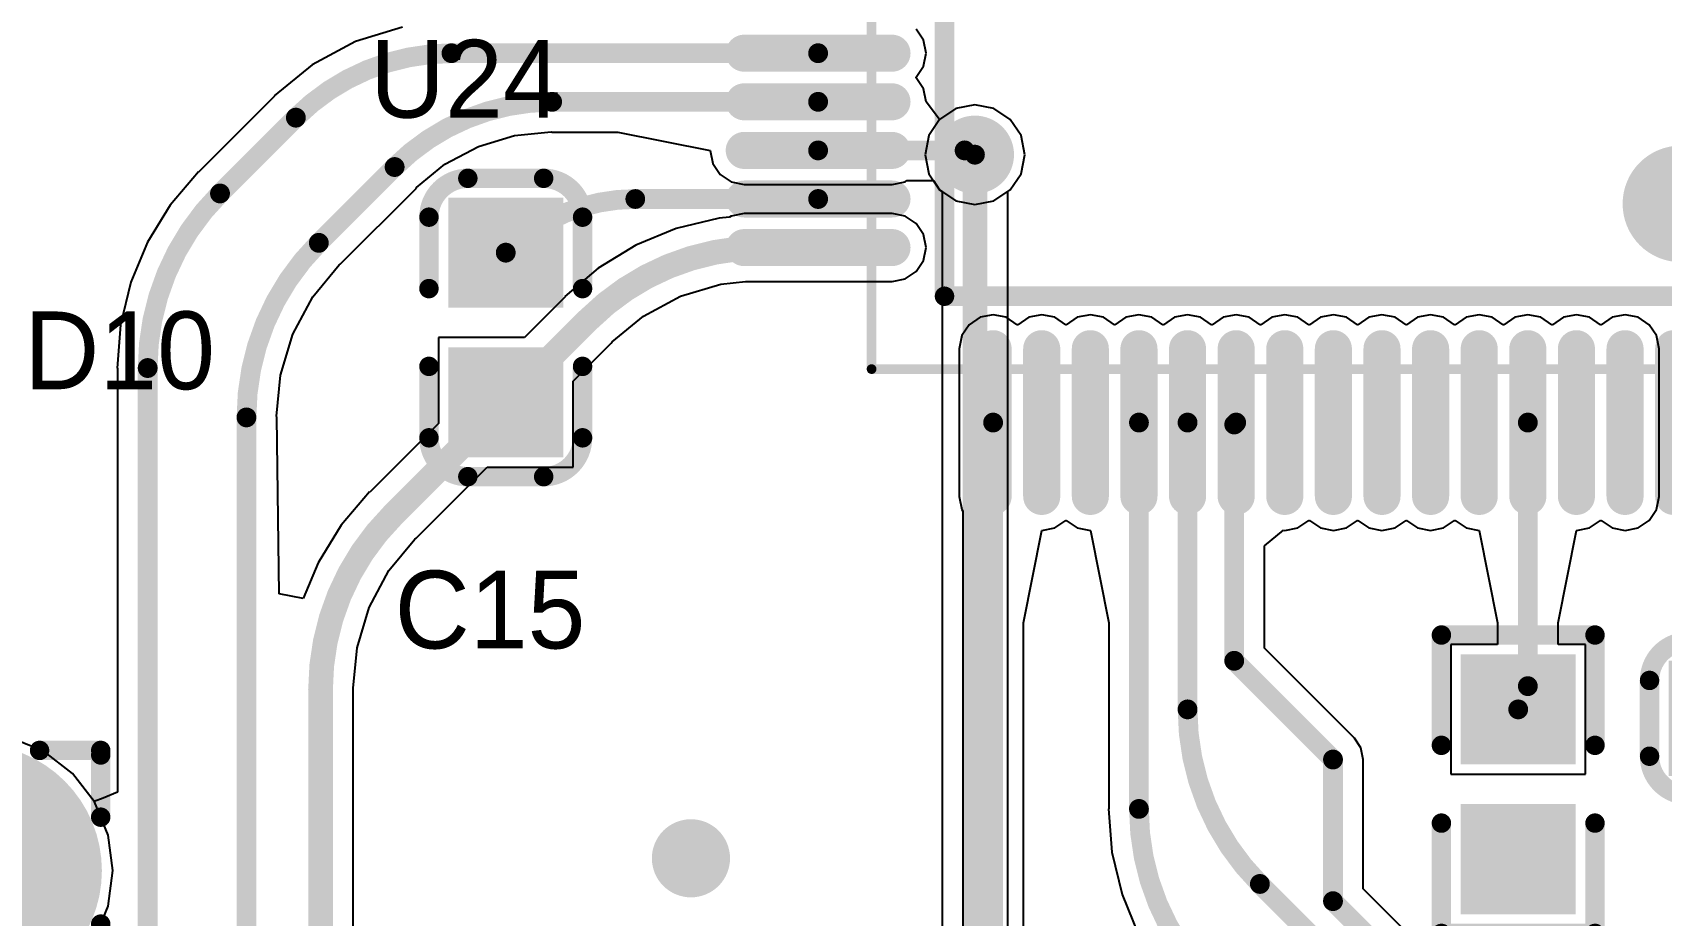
# Model space of a CAD drawing. Extents: x 32 to 132, y 19 to 123.
# Drawn here: x 72.22 to 88.98, y 77.14 to 86.22 of the extents above; entities that cross this region are included whole.
import ezdxf

# ---------------------------------------------------------------- set-up
doc = ezdxf.new("R2010")
doc.units = 0
doc.layers.get('0').update_dxf_attribs({"linetype": 'CONTINUOUS'})
for name, color, linetype in [('BOTTOMLAYER', 5, 'CONTINUOUS'), ('BOTTOMSOLDER', 6, 'CONTINUOUS'), ('MECHANICAL13', 56, 'CONTINUOUS'), ('MULTILAYER', 9, 'CONTINUOUS'), ('PADHOLELAYER', 156, 'CONTINUOUS'), ('TOPLAYER', 1, 'CONTINUOUS'), ('TOPOVERLAY', 2, 'CONTINUOUS'), ('TOPPASTE', 8, 'CONTINUOUS'), ('TOPSOLDER', 216, 'CONTINUOUS'), ('VIAHOLELAYER', 16, 'CONTINUOUS')]:
    doc.layers.add(name, color=color, linetype=linetype)

# ---------------------------------------------------------------- blocks, each defined once
blk = doc.blocks.new('0603_C_46')
at = {"layer": 'TOPLAYER'}
for points in [[(-1.235, -0.49), (-0.305, -0.49), (-1.235, 0.49), (-0.305, 0.49)], [(0.305, -0.49), (1.235, -0.49), (0.305, 0.49), (1.235, 0.49)]]:
    blk.add_solid(points, dxfattribs=at)
at = {"layer": 'TOPOVERLAY', "const_width": 0.2}
for points in [[(-1.535, 0.39, -0.414213), (-1.135, 0.79)], [(1.135, 0.79, -0.414213), (1.535, 0.39)], [(-1.135, -0.79, -0.414213), (-1.535, -0.39)], [(1.535, -0.39, -0.414213), (1.135, -0.79)]]:
    blk.add_lwpolyline(points, format="xyb", dxfattribs=at)
for points in [[(-0.4, 0.79), (-1.135, 0.79)], [(1.135, 0.79), (0.4, 0.79)], [(-1.535, -0.39), (-1.535, 0.39)], [(1.535, -0.39), (1.535, 0.39)], [(-0.4, -0.79), (-1.135, -0.79)], [(1.135, -0.79), (0.4, -0.79)]]:
    blk.add_lwpolyline(points, dxfattribs=at)
at = {"layer": 'TOPOVERLAY', "const_width": 0.1}
for points in [[(-1.185, 0.79, 1), (-1.085, 0.79, 1)], [(-1.185, 0.79, 1), (-1.085, 0.79, 1)], [(-0.45, 0.79, 1), (-0.35, 0.79, 1)], [(0.35, 0.79, 1), (0.45, 0.79, 1)], [(1.085, 0.79, 1), (1.185, 0.79, 1)], [(1.085, 0.79, 1), (1.185, 0.79, 1)], [(-1.585, 0.39, 1), (-1.485, 0.39, 1)], [(-1.585, 0.39, 1), (-1.485, 0.39, 1)], [(1.485, 0.39, 1), (1.585, 0.39, 1)], [(1.485, 0.39, 1), (1.585, 0.39, 1)], [(-1.585, -0.39, 1), (-1.485, -0.39, 1)], [(-1.585, -0.39, 1), (-1.485, -0.39, 1)], [(1.485, -0.39, 1), (1.585, -0.39, 1)], [(1.485, -0.39, 1), (1.585, -0.39, 1)], [(-1.185, -0.79, 1), (-1.085, -0.79, 1)], [(-1.185, -0.79, 1), (-1.085, -0.79, 1)], [(-0.45, -0.79, 1), (-0.35, -0.79, 1)], [(0.35, -0.79, 1), (0.45, -0.79, 1)], [(1.085, -0.79, 1), (1.185, -0.79, 1)], [(1.085, -0.79, 1), (1.185, -0.79, 1)]]:
    blk.add_lwpolyline(points, format="xyb", close=True, dxfattribs=at)
at = {"layer": 'TOPPASTE'}
for points in [[(-1.235, -0.49), (-0.305, -0.49), (-1.235, 0.49), (-0.305, 0.49)], [(0.305, -0.49), (1.235, -0.49), (0.305, 0.49), (1.235, 0.49)]]:
    blk.add_solid(points, dxfattribs=at)
at = {"layer": 'TOPSOLDER'}
for points in [[(-1.337, -0.592), (-0.203, -0.592), (-1.337, 0.592), (-0.203, 0.592)], [(0.203, -0.592), (1.337, -0.592), (0.203, 0.592), (1.337, 0.592)]]:
    blk.add_solid(points, dxfattribs=at)
blk = doc.blocks.new('0603_C_47')
at = {"layer": 'TOPLAYER'}
for points in [[(-1.235, -0.49), (-0.305, -0.49), (-1.235, 0.49), (-0.305, 0.49)], [(0.305, -0.49), (1.235, -0.49), (0.305, 0.49), (1.235, 0.49)]]:
    blk.add_solid(points, dxfattribs=at)
at = {"layer": 'TOPOVERLAY', "const_width": 0.2}
for points in [[(-1.535, 0.39, -0.414214), (-1.135, 0.79)], [(1.135, 0.79, -0.414213), (1.535, 0.39)], [(-1.135, -0.79, -0.414214), (-1.535, -0.39)], [(1.535, -0.39, -0.414213), (1.135, -0.79)]]:
    blk.add_lwpolyline(points, format="xyb", dxfattribs=at)
for points in [[(-1.135, 0.79), (-0.4, 0.79)], [(0.4, 0.79), (1.135, 0.79)], [(-1.535, -0.39), (-1.535, 0.39)], [(1.535, -0.39), (1.535, 0.39)], [(-1.135, -0.79), (-0.4, -0.79)], [(0.4, -0.79), (1.135, -0.79)]]:
    blk.add_lwpolyline(points, dxfattribs=at)
at = {"layer": 'TOPOVERLAY', "const_width": 0.1}
for points in [[(-1.185, 0.79, 1), (-1.085, 0.79, 1)], [(-1.185, 0.79, 1), (-1.085, 0.79, 1)], [(-0.45, 0.79, 1), (-0.35, 0.79, 1)], [(0.35, 0.79, 1), (0.45, 0.79, 1)], [(1.085, 0.79, 1), (1.185, 0.79, 1)], [(1.085, 0.79, 1), (1.185, 0.79, 1)], [(-1.585, 0.39, 1), (-1.485, 0.39, 1)], [(-1.585, 0.39, 1), (-1.485, 0.39, 1)], [(1.485, 0.39, 1), (1.585, 0.39, 1)], [(1.485, 0.39, 1), (1.585, 0.39, 1)], [(-1.585, -0.39, 1), (-1.485, -0.39, 1)], [(-1.585, -0.39, 1), (-1.485, -0.39, 1)], [(1.485, -0.39, 1), (1.585, -0.39, 1)], [(1.485, -0.39, 1), (1.585, -0.39, 1)], [(-1.185, -0.79, 1), (-1.085, -0.79, 1)], [(-1.185, -0.79, 1), (-1.085, -0.79, 1)], [(-0.45, -0.79, 1), (-0.35, -0.79, 1)], [(0.35, -0.79, 1), (0.45, -0.79, 1)], [(1.085, -0.79, 1), (1.185, -0.79, 1)], [(1.085, -0.79, 1), (1.185, -0.79, 1)]]:
    blk.add_lwpolyline(points, format="xyb", close=True, dxfattribs=at)
at = {"layer": 'TOPPASTE'}
for points in [[(-1.235, -0.49), (-0.305, -0.49), (-1.235, 0.49), (-0.305, 0.49)], [(0.305, -0.49), (1.235, -0.49), (0.305, 0.49), (1.235, 0.49)]]:
    blk.add_solid(points, dxfattribs=at)
at = {"layer": 'TOPSOLDER'}
for points in [[(-1.337, -0.592), (-0.203, -0.592), (-1.337, 0.592), (-0.203, 0.592)], [(0.203, -0.592), (1.337, -0.592), (0.203, 0.592), (1.337, 0.592)]]:
    blk.add_solid(points, dxfattribs=at)
blk = doc.blocks.new('0603_R_143')
at = {"layer": 'TOPLAYER'}
for points in [[(-1.235, -0.49), (-0.305, -0.49), (-1.235, 0.49), (-0.305, 0.49)], [(0.305, -0.49), (1.235, -0.49), (0.305, 0.49), (1.235, 0.49)]]:
    blk.add_solid(points, dxfattribs=at)
at = {"layer": 'TOPOVERLAY', "const_width": 0.2}
for points in [[(-1.535, -0.79), (-1.535, 0.79)], [(-0.4, 0.79), (-1.535, 0.79)], [(1.535, 0.79), (0.4, 0.79)], [(1.535, -0.79), (1.535, 0.79)], [(-0.4, -0.79), (-1.535, -0.79)], [(1.535, -0.79), (0.4, -0.79)]]:
    blk.add_lwpolyline(points, dxfattribs=at)
at = {"layer": 'TOPOVERLAY', "const_width": 0.1}
for points in [[(-1.585, 0.79, 1), (-1.485, 0.79, 1)], [(-1.585, 0.79, 1), (-1.485, 0.79, 1)], [(-0.45, 0.79, 1), (-0.35, 0.79, 1)], [(0.35, 0.79, 1), (0.45, 0.79, 1)], [(1.485, 0.79, 1), (1.585, 0.79, 1)], [(1.485, 0.79, 1), (1.585, 0.79, 1)], [(-1.585, -0.79, 1), (-1.485, -0.79, 1)], [(-1.585, -0.79, 1), (-1.485, -0.79, 1)], [(-0.45, -0.79, 1), (-0.35, -0.79, 1)], [(0.35, -0.79, 1), (0.45, -0.79, 1)], [(1.485, -0.79, 1), (1.585, -0.79, 1)], [(1.485, -0.79, 1), (1.585, -0.79, 1)]]:
    blk.add_lwpolyline(points, format="xyb", close=True, dxfattribs=at)
at = {"layer": 'TOPPASTE'}
for points in [[(-1.235, -0.49), (-0.305, -0.49), (-1.235, 0.49), (-0.305, 0.49)], [(0.305, -0.49), (1.235, -0.49), (0.305, 0.49), (1.235, 0.49)]]:
    blk.add_solid(points, dxfattribs=at)
at = {"layer": 'TOPSOLDER'}
for points in [[(-1.337, -0.592), (-0.203, -0.592), (-1.337, 0.592), (-0.203, 0.592)], [(0.203, -0.592), (1.337, -0.592), (0.203, 0.592), (1.337, 0.592)]]:
    blk.add_solid(points, dxfattribs=at)
blk = doc.blocks.new('HF32F_005_HS_152')
at = {"layer": 'BOTTOMLAYER', "const_width": 1.2}
blk.add_lwpolyline([(-0.6, 7.6, 1), (0.6, 7.6, 1)], format="xyb", close=True, dxfattribs=at)
at = {"layer": 'BOTTOMSOLDER', "const_width": 1.302}
blk.add_lwpolyline([(-0.651, 7.6, 1), (0.651, 7.6, 1)], format="xyb", close=True, dxfattribs=at)
at = {"layer": 'MULTILAYER', "const_width": 1.2}
blk.add_lwpolyline([(-0.6, 7.6, 1), (0.6, 7.6, 1)], format="xyb", close=True, dxfattribs=at)
at = {"layer": 'PADHOLELAYER', "const_width": 0.7}
blk.add_lwpolyline([(-0.35, 7.6, 1), (0.35, 7.6, 1)], format="xyb", close=True, dxfattribs=at)
at = {"layer": 'TOPLAYER', "const_width": 1.2}
blk.add_lwpolyline([(-0.6, 7.6, 1), (0.6, 7.6, 1)], format="xyb", close=True, dxfattribs=at)
at = {"layer": 'TOPOVERLAY', "const_width": 0.2}
for points in [[(-1.237, 8.261), (-1.237, 8.89)], [(-0.55, 8.89), (-1.19, 8.89)], [(14.644, 8.89), (0.55, 8.89)]]:
    blk.add_lwpolyline(points, dxfattribs=at)
at = {"layer": 'TOPOVERLAY', "const_width": 0.1}
for points in [[(-1.287, 8.89, 1), (-1.187, 8.89, 1)], [(-1.24, 8.89, 1), (-1.14, 8.89, 1)], [(-0.6, 8.89, 1), (-0.5, 8.89, 1)], [(0.5, 8.89, 1), (0.6, 8.89, 1)], [(-1.287, 8.261, 1), (-1.187, 8.261, 1)]]:
    blk.add_lwpolyline(points, format="xyb", close=True, dxfattribs=at)
at = {"layer": 'TOPSOLDER', "const_width": 1.302}
blk.add_lwpolyline([(-0.651, 7.6, 1), (0.651, 7.6, 1)], format="xyb", close=True, dxfattribs=at)
blk = doc.blocks.new('LQFP_64_10_10_05P_161')
at = {"layer": 'MECHANICAL13', "const_width": 0.1}
for points in [[(-5, 5), (5, 5)], [(-5, 5), (-5, -5)]]:
    blk.add_lwpolyline(points, dxfattribs=at)
at = {"layer": 'MECHANICAL13', "const_width": 0.05}
blk.add_lwpolyline([(-5.025, 5, 1), (-4.975, 5, 1)], format="xyb", close=True, dxfattribs=at)
blk.add_lwpolyline([(-5.025, 5, 1), (-4.975, 5, 1)], format="xyb", close=True, dxfattribs=at)
at = {"layer": 'TOPLAYER', "const_width": 0.28}
for points in [[(-3.75, 4.79), (-3.75, 6.31)], [(-3.25, 4.79), (-3.25, 6.31)], [(-2.75, 4.79), (-2.75, 6.31)], [(-2.25, 4.79), (-2.25, 6.31)], [(-1.75, 4.79), (-1.75, 6.31)], [(-6.31, 3.75), (-4.79, 3.75)], [(-6.31, 3.25), (-4.79, 3.25)], [(-6.31, 2.75), (-4.79, 2.75)], [(-6.31, 2.25), (-4.79, 2.25)], [(-6.31, 1.75), (-4.79, 1.75)], [(-6.31, 1.25), (-4.79, 1.25)], [(-6.31, 0.75), (-4.79, 0.75)], [(-6.31, 0.25), (-4.79, 0.25)], [(-6.31, -0.25), (-4.79, -0.25)], [(-6.31, -0.75), (-4.79, -0.75)], [(-6.31, -1.25), (-4.79, -1.25)], [(-6.31, -1.75), (-4.79, -1.75)], [(-6.31, -2.25), (-4.79, -2.25)], [(-6.31, -2.75), (-4.79, -2.75)], [(-6.31, -3.25), (-4.79, -3.25)]]:
    blk.add_lwpolyline(points, dxfattribs=at)
at = {"layer": 'TOPLAYER', "const_width": 0.14}
for points in [[(-3.82, 6.31, 1), (-3.68, 6.31, 1)], [(-3.32, 6.31, 1), (-3.18, 6.31, 1)], [(-2.82, 6.31, 1), (-2.68, 6.31, 1)], [(-2.32, 6.31, 1), (-2.18, 6.31, 1)], [(-1.82, 6.31, 1), (-1.68, 6.31, 1)], [(-3.82, 4.79, 1), (-3.68, 4.79, 1)], [(-3.32, 4.79, 1), (-3.18, 4.79, 1)], [(-2.82, 4.79, 1), (-2.68, 4.79, 1)], [(-2.32, 4.79, 1), (-2.18, 4.79, 1)], [(-1.82, 4.79, 1), (-1.68, 4.79, 1)], [(-6.38, 3.75, 1), (-6.24, 3.75, 1)], [(-4.86, 3.75, 1), (-4.72, 3.75, 1)], [(-6.38, 3.25, 1), (-6.24, 3.25, 1)], [(-4.86, 3.25, 1), (-4.72, 3.25, 1)], [(-6.38, 2.75, 1), (-6.24, 2.75, 1)], [(-4.86, 2.75, 1), (-4.72, 2.75, 1)], [(-6.38, 2.25, 1), (-6.24, 2.25, 1)], [(-4.86, 2.25, 1), (-4.72, 2.25, 1)], [(-6.38, 1.75, 1), (-6.24, 1.75, 1)], [(-4.86, 1.75, 1), (-4.72, 1.75, 1)], [(-6.38, 1.25, 1), (-6.24, 1.25, 1)], [(-4.86, 1.25, 1), (-4.72, 1.25, 1)], [(-6.38, 0.75, 1), (-6.24, 0.75, 1)], [(-4.86, 0.75, 1), (-4.72, 0.75, 1)], [(-6.38, 0.25, 1), (-6.24, 0.25, 1)], [(-4.86, 0.25, 1), (-4.72, 0.25, 1)], [(-6.38, -0.25, 1), (-6.24, -0.25, 1)], [(-4.86, -0.25, 1), (-4.72, -0.25, 1)], [(-6.38, -0.75, 1), (-6.24, -0.75, 1)], [(-4.86, -0.75, 1), (-4.72, -0.75, 1)], [(-6.38, -1.25, 1), (-6.24, -1.25, 1)], [(-4.86, -1.25, 1), (-4.72, -1.25, 1)], [(-6.38, -1.75, 1), (-6.24, -1.75, 1)], [(-4.86, -1.75, 1), (-4.72, -1.75, 1)], [(-6.38, -2.25, 1), (-6.24, -2.25, 1)], [(-4.86, -2.25, 1), (-4.72, -2.25, 1)], [(-6.38, -2.75, 1), (-6.24, -2.75, 1)], [(-4.86, -2.75, 1), (-4.72, -2.75, 1)], [(-6.38, -3.25, 1), (-6.24, -3.25, 1)], [(-4.86, -3.25, 1), (-4.72, -3.25, 1)]]:
    blk.add_lwpolyline(points, format="xyb", close=True, dxfattribs=at)
at = {"layer": 'TOPOVERLAY', "const_width": 0.2}
for points in [[(-4.25, 4.25), (4.25, 4.25)], [(-4.25, 4.25), (-4.25, -4.25)]]:
    blk.add_lwpolyline(points, dxfattribs=at)
at = {"layer": 'TOPOVERLAY'}
for points, const_width in [([(-4.3, 4.25, 1), (-4.2, 4.25, 1)], 0.1), ([(-4.3, 4.25, 1), (-4.2, 4.25, 1)], 0.1), ([(-3, -3.325, 1), (-3.6, -3.325, 1)], 0.6), ([(-3.75, -3.325, 1), (-3.45, -3.325, 1)], 0.3), ([(-3.15, -3.325, 1), (-2.85, -3.325, 1)], 0.3)]:
    blk.add_lwpolyline(points, format="xyb", close=True, dxfattribs=dict(at, const_width=const_width))
at = {"layer": 'TOPPASTE', "const_width": 0.28}
for points in [[(-3.75, 4.79), (-3.75, 6.31)], [(-3.25, 4.79), (-3.25, 6.31)], [(-2.75, 4.79), (-2.75, 6.31)], [(-2.25, 4.79), (-2.25, 6.31)], [(-1.75, 4.79), (-1.75, 6.31)], [(-6.31, 3.75), (-4.79, 3.75)], [(-6.31, 3.25), (-4.79, 3.25)], [(-6.31, 2.75), (-4.79, 2.75)], [(-6.31, 2.25), (-4.79, 2.25)], [(-6.31, 1.75), (-4.79, 1.75)], [(-6.31, 1.25), (-4.79, 1.25)], [(-6.31, 0.75), (-4.79, 0.75)], [(-6.31, 0.25), (-4.79, 0.25)], [(-6.31, -0.25), (-4.79, -0.25)], [(-6.31, -0.75), (-4.79, -0.75)], [(-6.31, -1.25), (-4.79, -1.25)], [(-6.31, -1.75), (-4.79, -1.75)], [(-6.31, -2.25), (-4.79, -2.25)], [(-6.31, -2.75), (-4.79, -2.75)], [(-6.31, -3.25), (-4.79, -3.25)]]:
    blk.add_lwpolyline(points, dxfattribs=at)
at = {"layer": 'TOPPASTE', "const_width": 0.14}
for points in [[(-3.82, 6.31, 1), (-3.68, 6.31, 1)], [(-3.32, 6.31, 1), (-3.18, 6.31, 1)], [(-2.82, 6.31, 1), (-2.68, 6.31, 1)], [(-2.32, 6.31, 1), (-2.18, 6.31, 1)], [(-1.82, 6.31, 1), (-1.68, 6.31, 1)], [(-3.82, 4.79, 1), (-3.68, 4.79, 1)], [(-3.32, 4.79, 1), (-3.18, 4.79, 1)], [(-2.82, 4.79, 1), (-2.68, 4.79, 1)], [(-2.32, 4.79, 1), (-2.18, 4.79, 1)], [(-1.82, 4.79, 1), (-1.68, 4.79, 1)], [(-6.38, 3.75, 1), (-6.24, 3.75, 1)], [(-4.86, 3.75, 1), (-4.72, 3.75, 1)], [(-6.38, 3.25, 1), (-6.24, 3.25, 1)], [(-4.86, 3.25, 1), (-4.72, 3.25, 1)], [(-6.38, 2.75, 1), (-6.24, 2.75, 1)], [(-4.86, 2.75, 1), (-4.72, 2.75, 1)], [(-6.38, 2.25, 1), (-6.24, 2.25, 1)], [(-4.86, 2.25, 1), (-4.72, 2.25, 1)], [(-6.38, 1.75, 1), (-6.24, 1.75, 1)], [(-4.86, 1.75, 1), (-4.72, 1.75, 1)], [(-6.38, 1.25, 1), (-6.24, 1.25, 1)], [(-4.86, 1.25, 1), (-4.72, 1.25, 1)], [(-6.38, 0.75, 1), (-6.24, 0.75, 1)], [(-4.86, 0.75, 1), (-4.72, 0.75, 1)], [(-6.38, 0.25, 1), (-6.24, 0.25, 1)], [(-4.86, 0.25, 1), (-4.72, 0.25, 1)], [(-6.38, -0.25, 1), (-6.24, -0.25, 1)], [(-4.86, -0.25, 1), (-4.72, -0.25, 1)], [(-6.38, -0.75, 1), (-6.24, -0.75, 1)], [(-4.86, -0.75, 1), (-4.72, -0.75, 1)], [(-6.38, -1.25, 1), (-6.24, -1.25, 1)], [(-4.86, -1.25, 1), (-4.72, -1.25, 1)], [(-6.38, -1.75, 1), (-6.24, -1.75, 1)], [(-4.86, -1.75, 1), (-4.72, -1.75, 1)], [(-6.38, -2.25, 1), (-6.24, -2.25, 1)], [(-4.86, -2.25, 1), (-4.72, -2.25, 1)], [(-6.38, -2.75, 1), (-6.24, -2.75, 1)], [(-4.86, -2.75, 1), (-4.72, -2.75, 1)], [(-6.38, -3.25, 1), (-6.24, -3.25, 1)], [(-4.86, -3.25, 1), (-4.72, -3.25, 1)]]:
    blk.add_lwpolyline(points, format="xyb", close=True, dxfattribs=at)
at = {"layer": 'TOPSOLDER', "const_width": 0.382}
for points in [[(-3.75, 4.79), (-3.75, 6.31)], [(-3.25, 4.79), (-3.25, 6.31)], [(-2.75, 4.79), (-2.75, 6.31)], [(-2.25, 4.79), (-2.25, 6.31)], [(-1.75, 4.79), (-1.75, 6.31)], [(-6.31, 3.75), (-4.79, 3.75)], [(-6.31, 3.25), (-4.79, 3.25)], [(-6.31, 2.75), (-4.79, 2.75)], [(-6.31, 2.25), (-4.79, 2.25)], [(-6.31, 1.75), (-4.79, 1.75)], [(-6.31, 1.25), (-4.79, 1.25)], [(-6.31, 0.75), (-4.79, 0.75)], [(-6.31, 0.25), (-4.79, 0.25)], [(-6.31, -0.25), (-4.79, -0.25)], [(-6.31, -0.75), (-4.79, -0.75)], [(-6.31, -1.25), (-4.79, -1.25)], [(-6.31, -1.75), (-4.79, -1.75)], [(-6.31, -2.25), (-4.79, -2.25)], [(-6.31, -2.75), (-4.79, -2.75)], [(-6.31, -3.25), (-4.79, -3.25)]]:
    blk.add_lwpolyline(points, dxfattribs=at)
at = {"layer": 'TOPSOLDER', "const_width": 0.191}
for points in [[(-3.845, 6.31, 1), (-3.655, 6.31, 1)], [(-3.345, 6.31, 1), (-3.155, 6.31, 1)], [(-2.845, 6.31, 1), (-2.655, 6.31, 1)], [(-2.345, 6.31, 1), (-2.155, 6.31, 1)], [(-1.845, 6.31, 1), (-1.655, 6.31, 1)], [(-3.845, 4.79, 1), (-3.655, 4.79, 1)], [(-3.345, 4.79, 1), (-3.155, 4.79, 1)], [(-2.845, 4.79, 1), (-2.655, 4.79, 1)], [(-2.345, 4.79, 1), (-2.155, 4.79, 1)], [(-1.845, 4.79, 1), (-1.655, 4.79, 1)], [(-6.405, 3.75, 1), (-6.215, 3.75, 1)], [(-4.885, 3.75, 1), (-4.695, 3.75, 1)], [(-6.405, 3.25, 1), (-6.215, 3.25, 1)], [(-4.885, 3.25, 1), (-4.695, 3.25, 1)], [(-6.405, 2.75, 1), (-6.215, 2.75, 1)], [(-4.885, 2.75, 1), (-4.695, 2.75, 1)], [(-6.405, 2.25, 1), (-6.215, 2.25, 1)], [(-4.885, 2.25, 1), (-4.695, 2.25, 1)], [(-6.405, 1.75, 1), (-6.215, 1.75, 1)], [(-4.885, 1.75, 1), (-4.695, 1.75, 1)], [(-6.405, 1.25, 1), (-6.215, 1.25, 1)], [(-4.885, 1.25, 1), (-4.695, 1.25, 1)], [(-6.405, 0.75, 1), (-6.215, 0.75, 1)], [(-4.885, 0.75, 1), (-4.695, 0.75, 1)], [(-6.405, 0.25, 1), (-6.215, 0.25, 1)], [(-4.885, 0.25, 1), (-4.695, 0.25, 1)], [(-6.405, -0.25, 1), (-6.215, -0.25, 1)], [(-4.885, -0.25, 1), (-4.695, -0.25, 1)], [(-6.405, -0.75, 1), (-6.215, -0.75, 1)], [(-4.885, -0.75, 1), (-4.695, -0.75, 1)], [(-6.405, -1.25, 1), (-6.215, -1.25, 1)], [(-4.885, -1.25, 1), (-4.695, -1.25, 1)], [(-6.405, -1.75, 1), (-6.215, -1.75, 1)], [(-4.885, -1.75, 1), (-4.695, -1.75, 1)], [(-6.405, -2.25, 1), (-6.215, -2.25, 1)], [(-4.885, -2.25, 1), (-4.695, -2.25, 1)], [(-6.405, -2.75, 1), (-6.215, -2.75, 1)], [(-4.885, -2.75, 1), (-4.695, -2.75, 1)], [(-6.405, -3.25, 1), (-6.215, -3.25, 1)], [(-4.885, -3.25, 1), (-4.695, -3.25, 1)]]:
    blk.add_lwpolyline(points, format="xyb", close=True, dxfattribs=at)

msp = doc.modelspace()

# ---------------------------------------------------------------- linework, layer by layer
at = {"layer": 'BOTTOMLAYER'}
for p, q in [((81.915, 85.476), (81.719, 85.437)), ((82.111, 85.437), (81.915, 85.476)), ((81.552, 85.326), (81.441, 85.159)), ((81.719, 85.437), (81.552, 85.326)), ((82.278, 85.326), (82.111, 85.437)), ((82.389, 85.159), (82.278, 85.326)), ((81.441, 85.159), (81.402, 84.963)), ((82.428, 84.963), (82.389, 85.159)), ((81.402, 84.963), (81.441, 84.767)), ((82.389, 84.767), (82.428, 84.963)), ((81.441, 84.767), (81.552, 84.6)), ((82.278, 84.6), (82.389, 84.767)), ((81.552, 84.6), (81.578, 84.583)), ((81.578, 84.583), (81.578, 75.108)), ((82.252, 84.583), (82.278, 84.6)), ((82.252, 75.108), (82.252, 84.583)), ((72.341, 78.823), (71.999, 78.964)), ((72.634, 78.598), (72.341, 78.823)), ((72.859, 78.305), (72.634, 78.598)), ((73, 77.963), (72.859, 78.305)), ((73.048, 77.597), (73, 77.963)), ((73, 77.231), (73.048, 77.597)), ((72.859, 76.889), (73, 77.231))]:
    msp.add_line(p, q, dxfattribs=at)
for points, const_width in [([(81.765, 84.963, 1), (82.065, 84.963, 1)], 0.3), ([(81.852, 84.963, 1), (81.978, 84.963, 1)], 0.127), ([(78.844, 77.724, 1), (79.144, 77.724, 1)], 0.3)]:
    msp.add_lwpolyline(points, format="xyb", close=True, dxfattribs=dict(at, const_width=const_width))
at = {"layer": 'BOTTOMLAYER', "const_width": 0.254}
msp.add_lwpolyline([(81.915, 75.108), (81.915, 84.963)], dxfattribs=at)
at = {"layer": 'BOTTOMSOLDER', "const_width": 0.402}
for points in [[(81.714, 84.963, 1), (82.116, 84.963, 1)], [(78.793, 77.724, 1), (79.195, 77.724, 1)]]:
    msp.add_lwpolyline(points, format="xyb", close=True, dxfattribs=at)
at = {"layer": 'MULTILAYER', "const_width": 0.3}
for points in [[(81.765, 84.963, 1), (82.065, 84.963, 1)], [(78.844, 77.724, 1), (79.144, 77.724, 1)]]:
    msp.add_lwpolyline(points, format="xyb", close=True, dxfattribs=at)
at = {"layer": 'TOPLAYER'}
for p, q in [((75.543, 86.128), (75.097, 85.889)), ((76.027, 86.275), (75.543, 86.128)), ((81.385, 86.141), (81.309, 86.254)), ((81.412, 86.007), (81.385, 86.141)), ((81.385, 85.873), (81.412, 86.007)), ((75.097, 85.889), (74.706, 85.568)), ((81.309, 85.76), (81.385, 85.873)), ((81.309, 85.754), (81.309, 85.76)), ((81.385, 85.641), (81.309, 85.754)), ((81.412, 85.507), (81.385, 85.641)), ((74.71, 85.564), (73.93, 84.784)), ((74.706, 85.568), (74.71, 85.564)), ((81.552, 85.326), (81.412, 85.507)), ((81.915, 85.476), (81.719, 85.437)), ((82.111, 85.437), (81.915, 85.476)), ((81.719, 85.437), (81.552, 85.326)), ((81.552, 85.326), (81.552, 85.326)), ((82.278, 85.326), (82.111, 85.437)), ((82.389, 85.159), (82.278, 85.326)), ((76.807, 85.048), (77.179, 85.161)), ((77.179, 85.161), (77.556, 85.198)), ((77.556, 85.198), (77.566, 85.196)), ((77.566, 85.196), (78.241, 85.196)), ((78.241, 85.196), (79.192, 85.007)), ((82.428, 84.963), (82.389, 85.159)), ((76.464, 84.865), (76.807, 85.048)), ((79.192, 85.007), (79.219, 84.873)), ((82.389, 84.767), (82.428, 84.963)), ((73.928, 84.786), (73.637, 84.445)), ((73.93, 84.784), (73.928, 84.786)), ((76.171, 84.624), (76.464, 84.865)), ((79.219, 84.873), (79.295, 84.76)), ((75.386, 83.836), (76.166, 84.616)), ((76.166, 84.616), (76.171, 84.624)), ((79.295, 84.76), (79.408, 84.684)), ((79.408, 84.684), (79.542, 84.657)), ((79.542, 84.657), (81.062, 84.657)), ((81.062, 84.657), (81.196, 84.684)), ((81.196, 84.684), (81.215, 84.696)), ((81.215, 84.696), (81.488, 84.696)), ((81.488, 84.696), (81.552, 84.6)), ((82.278, 84.6), (82.389, 84.767)), ((73.637, 84.445), (73.403, 84.063)), ((81.552, 84.6), (81.719, 84.489)), ((81.719, 84.489), (81.915, 84.45)), ((81.915, 84.45), (82.111, 84.489)), ((82.111, 84.489), (82.278, 84.6)), ((79.283, 84.311), (78.843, 84.205)), ((79.391, 84.319), (79.283, 84.311)), ((79.408, 84.33), (79.391, 84.319)), ((79.542, 84.357), (79.408, 84.33)), ((81.062, 84.357), (79.542, 84.357)), ((81.196, 84.33), (81.062, 84.357)), ((81.309, 84.254), (81.196, 84.33)), ((78.843, 84.205), (78.426, 84.032)), ((81.385, 84.141), (81.309, 84.254)), ((81.412, 84.007), (81.385, 84.141)), ((73.403, 84.063), (73.232, 83.65)), ((78.426, 84.032), (78.041, 83.796)), ((81.385, 83.873), (81.412, 84.007)), ((75.105, 83.501), (75.374, 83.829)), ((75.374, 83.829), (75.386, 83.836)), ((78.041, 83.796), (77.697, 83.503)), ((81.309, 83.76), (81.385, 83.873)), ((73.232, 83.65), (73.128, 83.214)), ((78.888, 83.507), (79.302, 83.632)), ((79.302, 83.632), (79.554, 83.657)), ((79.554, 83.657), (81.062, 83.657)), ((81.062, 83.657), (81.196, 83.684)), ((81.196, 83.684), (81.309, 83.76)), ((74.899, 83.115), (75.105, 83.501)), ((77.699, 83.501), (77.281, 83.083)), ((77.697, 83.503), (77.699, 83.501)), ((78.507, 83.303), (78.888, 83.507)), ((78.183, 83.038), (78.507, 83.303)), ((81.968, 83.29), (81.855, 83.214)), ((82.102, 83.317), (81.968, 83.29)), ((82.236, 83.29), (82.102, 83.317)), ((82.349, 83.214), (82.236, 83.29)), ((82.468, 83.29), (82.355, 83.214)), ((82.602, 83.317), (82.468, 83.29)), ((82.736, 83.29), (82.602, 83.317)), ((82.849, 83.214), (82.736, 83.29)), ((82.968, 83.29), (82.855, 83.214)), ((83.102, 83.317), (82.968, 83.29)), ((83.236, 83.29), (83.102, 83.317)), ((83.349, 83.214), (83.236, 83.29)), ((83.468, 83.29), (83.355, 83.214)), ((83.602, 83.317), (83.468, 83.29)), ((83.736, 83.29), (83.602, 83.317)), ((83.849, 83.214), (83.736, 83.29)), ((83.968, 83.29), (83.855, 83.214)), ((84.102, 83.317), (83.968, 83.29)), ((84.236, 83.29), (84.102, 83.317)), ((84.349, 83.214), (84.236, 83.29)), ((84.468, 83.29), (84.355, 83.214)), ((84.602, 83.317), (84.468, 83.29)), ((84.736, 83.29), (84.602, 83.317)), ((84.849, 83.214), (84.736, 83.29)), ((84.968, 83.29), (84.855, 83.214)), ((85.102, 83.317), (84.968, 83.29)), ((85.236, 83.29), (85.102, 83.317)), ((85.349, 83.214), (85.236, 83.29)), ((85.468, 83.29), (85.355, 83.214)), ((85.602, 83.317), (85.468, 83.29)), ((85.736, 83.29), (85.602, 83.317)), ((85.849, 83.214), (85.736, 83.29)), ((85.968, 83.29), (85.855, 83.214)), ((86.102, 83.317), (85.968, 83.29)), ((86.236, 83.29), (86.102, 83.317)), ((86.349, 83.214), (86.236, 83.29)), ((86.468, 83.29), (86.355, 83.214)), ((86.602, 83.317), (86.468, 83.29)), ((86.736, 83.29), (86.602, 83.317)), ((86.849, 83.214), (86.736, 83.29)), ((86.968, 83.29), (86.855, 83.214)), ((87.102, 83.317), (86.968, 83.29)), ((87.236, 83.29), (87.102, 83.317)), ((87.349, 83.214), (87.236, 83.29)), ((87.468, 83.29), (87.355, 83.214)), ((87.602, 83.317), (87.468, 83.29)), ((87.736, 83.29), (87.602, 83.317)), ((87.849, 83.214), (87.736, 83.29)), ((87.968, 83.29), (87.855, 83.214)), ((88.102, 83.317), (87.968, 83.29)), ((88.236, 83.29), (88.102, 83.317)), ((88.349, 83.214), (88.236, 83.29)), ((88.468, 83.29), (88.355, 83.214)), ((88.602, 83.317), (88.468, 83.29)), ((88.736, 83.29), (88.602, 83.317)), ((88.849, 83.214), (88.736, 83.29)), ((73.128, 83.214), (73.092, 82.768)), ((74.772, 82.696), (74.899, 83.115)), ((81.779, 83.101), (81.752, 82.967)), ((81.855, 83.214), (81.779, 83.101)), ((82.355, 83.214), (82.349, 83.214)), ((82.855, 83.214), (82.849, 83.214)), ((83.355, 83.214), (83.349, 83.214)), ((83.855, 83.214), (83.849, 83.214)), ((84.355, 83.214), (84.349, 83.214)), ((84.855, 83.214), (84.849, 83.214)), ((85.355, 83.214), (85.349, 83.214)), ((85.855, 83.214), (85.849, 83.214)), ((86.355, 83.214), (86.349, 83.214)), ((86.855, 83.214), (86.849, 83.214)), ((87.355, 83.214), (87.349, 83.214)), ((87.855, 83.214), (87.849, 83.214)), ((88.355, 83.214), (88.349, 83.214)), ((88.925, 83.101), (88.849, 83.214)), ((88.952, 82.967), (88.925, 83.101)), ((77.281, 83.083), (76.396, 83.083)), ((76.396, 83.083), (76.396, 82.198)), ((77.782, 82.632), (78.175, 83.025)), ((78.175, 83.025), (78.183, 83.038)), ((81.752, 82.967), (81.752, 81.447)), ((88.952, 81.447), (88.952, 82.967)), ((73.092, 82.768), (73.095, 82.768)), ((73.095, 82.768), (73.095, 78.403)), ((74.73, 82.273), (74.772, 82.696)), ((77.782, 81.747), (77.782, 82.632)), ((74.733, 82.26), (74.73, 82.273)), ((74.757, 80.445), (74.733, 82.26)), ((74.733, 82.26), (74.733, 82.26)), ((74.733, 82.26), (74.733, 82.26)), ((74.733, 82.26), (74.733, 82.26)), ((76.396, 82.198), (75.69, 81.492)), ((76.166, 81.016), (76.897, 81.747)), ((76.897, 81.747), (77.782, 81.747)), ((75.688, 81.494), (75.395, 81.15)), ((75.69, 81.492), (75.688, 81.494)), ((81.752, 81.447), (81.779, 81.313)), ((88.925, 81.313), (88.952, 81.447)), ((81.779, 81.313), (81.791, 81.294)), ((81.791, 81.294), (81.791, 73.06)), ((88.849, 81.2), (88.925, 81.313)), ((75.395, 81.15), (75.159, 80.765)), ((82.413, 80.146), (82.602, 81.097)), ((82.602, 81.097), (82.736, 81.124)), ((82.736, 81.124), (82.849, 81.2)), ((82.849, 81.2), (82.855, 81.2)), ((82.855, 81.2), (82.968, 81.124)), ((82.968, 81.124), (83.102, 81.097)), ((83.102, 81.097), (83.291, 80.146)), ((84.893, 80.939), (85.089, 81.1)), ((85.089, 81.1), (85.102, 81.097)), ((85.102, 81.097), (85.236, 81.124)), ((85.236, 81.124), (85.349, 81.2)), ((85.349, 81.2), (85.355, 81.2)), ((85.355, 81.2), (85.468, 81.124)), ((85.468, 81.124), (85.602, 81.097)), ((85.602, 81.097), (85.736, 81.124)), ((85.736, 81.124), (85.849, 81.2)), ((85.849, 81.2), (85.855, 81.2)), ((85.855, 81.2), (85.968, 81.124)), ((85.968, 81.124), (86.102, 81.097)), ((86.102, 81.097), (86.236, 81.124)), ((86.236, 81.124), (86.349, 81.2)), ((86.349, 81.2), (86.355, 81.2)), ((86.355, 81.2), (86.468, 81.124)), ((86.468, 81.124), (86.602, 81.097)), ((86.602, 81.097), (86.736, 81.124)), ((86.736, 81.124), (86.849, 81.2)), ((86.849, 81.2), (86.855, 81.2)), ((86.855, 81.2), (86.968, 81.124)), ((86.968, 81.124), (87.102, 81.097)), ((87.102, 81.097), (87.291, 80.146)), ((87.913, 80.146), (88.102, 81.097)), ((88.102, 81.097), (88.236, 81.124)), ((88.236, 81.124), (88.349, 81.2)), ((88.349, 81.2), (88.355, 81.2)), ((88.355, 81.2), (88.468, 81.124)), ((88.468, 81.124), (88.602, 81.097)), ((88.602, 81.097), (88.736, 81.124)), ((88.736, 81.124), (88.849, 81.2)), ((75.888, 80.684), (76.153, 81.008)), ((76.153, 81.008), (76.166, 81.016)), ((84.893, 79.885), (84.893, 80.939)), ((75.159, 80.765), (75.006, 80.397)), ((75.684, 80.303), (75.888, 80.684)), ((75.006, 80.397), (74.757, 80.445)), ((75.559, 79.889), (75.684, 80.303)), ((82.413, 73.06), (82.413, 80.146)), ((83.291, 80.146), (83.291, 78.232)), ((87.291, 80.146), (87.291, 79.924)), ((87.913, 79.924), (87.913, 80.146)), ((87.291, 79.924), (86.81, 79.924)), ((86.81, 79.924), (86.81, 78.588)), ((88.196, 79.924), (87.913, 79.924)), ((88.196, 78.588), (88.196, 79.924)), ((75.518, 79.473), (75.559, 79.889)), ((85.818, 78.96), (84.893, 79.885)), ((75.521, 79.458), (75.518, 79.473)), ((75.521, 73.569), (75.521, 79.458)), ((72.341, 78.823), (71.999, 78.964)), ((85.885, 78.859), (85.818, 78.96)), ((72.634, 78.598), (72.341, 78.823)), ((85.909, 78.74), (85.885, 78.859)), ((72.855, 78.31), (72.634, 78.598)), ((85.909, 77.411), (85.909, 78.74)), ((86.81, 78.588), (88.196, 78.588)), ((72.949, 78.342), (72.855, 78.31)), ((73.095, 78.403), (72.949, 78.342)), ((83.291, 78.232), (83.288, 78.232)), ((83.288, 78.232), (83.324, 77.786)), ((83.324, 77.786), (83.428, 77.35)), ((89.738, 73.582), (85.909, 77.411)), ((83.428, 77.35), (83.599, 76.937))]:
    msp.add_line(p, q, dxfattribs=at)
for points, const_width in [([(74.93, 85.344, -0.198912), (76.531, 86.007)], 0.203), ([(75.946, 84.836, -0.198912), (77.566, 85.507)], 0.203), ([(81.809, 85.007, -0.198912), (81.915, 84.963)], 0.203), ([(73.406, 82.768, -0.198912), (74.15, 84.564)], 0.203), ([(77.089, 83.955, -0.198912), (78.422, 84.507)], 0.203), ([(74.422, 82.26, -0.198912), (75.166, 84.056)], 0.203), ([(77.937, 83.263, -0.198912), (79.733, 84.007)], 0.254), ([(75.184, 79.458, -0.198912), (75.928, 81.254)], 0.254), ([(87.602, 79.495, -0.198912), (87.503, 79.256)], 0.203), ([(84.846, 77.46, -0.198912), (84.102, 79.256)], 0.203), ([(84.346, 76.436, -0.198912), (83.602, 78.232)], 0.203)]:
    msp.add_lwpolyline(points, format="xyb", dxfattribs=dict(at, const_width=const_width))
for points, const_width in [([(76.531, 86.007), (80.302, 86.007)], 0.203), ([(77.566, 85.507), (80.302, 85.507)], 0.203), ([(74.15, 84.564), (74.93, 85.344)], 0.203), ([(80.302, 85.007), (81.809, 85.007)], 0.203), ([(75.166, 84.056), (75.946, 84.836)], 0.203), ([(78.422, 84.507), (80.302, 84.507)], 0.203), ([(79.733, 84.007), (80.302, 84.007)], 0.254), ([(77.089, 82.415), (77.937, 83.263)], 0.254), ([(73.406, 72.942), (73.406, 82.768)], 0.203), ([(75.928, 81.254), (77.089, 82.415)], 0.254), ([(74.422, 72.68), (74.422, 82.26)], 0.203), ([(82.102, 73.06), (82.102, 82.207)], 0.203), ([(83.602, 78.232), (83.602, 82.207)], 0.203), ([(84.102, 79.256), (84.102, 82.207)], 0.203), ([(84.582, 82.187), (84.602, 82.207)], 0.203), ([(84.582, 79.756), (84.582, 82.187)], 0.203), ([(87.602, 79.495), (87.602, 82.207)], 0.203), ([(84.582, 79.756), (85.598, 78.74)], 0.203), ([(75.184, 73.569), (75.184, 79.458)], 0.254), ([(85.598, 77.283), (85.598, 78.74)], 0.203), ([(84.846, 77.46), (91.186, 71.12)], 0.203), ([(85.598, 77.283), (89.61, 73.271)], 0.203)]:
    msp.add_lwpolyline(points, dxfattribs=dict(at, const_width=const_width))
for points, const_width in [([(76.48, 86.007, 1), (76.581, 86.007, 1)], 0.102), ([(76.48, 86.007, 1), (76.581, 86.007, 1)], 0.102), ([(80.251, 86.007, 1), (80.353, 86.007, 1)], 0.102), ([(77.515, 85.507, 1), (77.617, 85.507, 1)], 0.102), ([(77.515, 85.507, 1), (77.617, 85.507, 1)], 0.102), ([(80.251, 85.507, 1), (80.353, 85.507, 1)], 0.102), ([(74.879, 85.344, 1), (74.981, 85.344, 1)], 0.102), ([(74.879, 85.344, 1), (74.981, 85.344, 1)], 0.102), ([(81.765, 84.963, 1), (82.065, 84.963, 1)], 0.3), ([(80.251, 85.007, 1), (80.353, 85.007, 1)], 0.102), ([(81.758, 85.007, 1), (81.86, 85.007, 1)], 0.102), ([(81.758, 85.007, 1), (81.86, 85.007, 1)], 0.102), ([(81.864, 84.963, 1), (81.966, 84.963, 1)], 0.102), ([(75.895, 84.836, 1), (75.997, 84.836, 1)], 0.102), ([(75.895, 84.836, 1), (75.997, 84.836, 1)], 0.102), ([(74.099, 84.564, 1), (74.201, 84.564, 1)], 0.102), ([(74.099, 84.564, 1), (74.201, 84.564, 1)], 0.102), ([(78.371, 84.507, 1), (78.472, 84.507, 1)], 0.102), ([(78.371, 84.507, 1), (78.472, 84.507, 1)], 0.102), ([(80.251, 84.507, 1), (80.353, 84.507, 1)], 0.102), ([(75.115, 84.056, 1), (75.217, 84.056, 1)], 0.102), ([(75.115, 84.056, 1), (75.217, 84.056, 1)], 0.102), ([(79.67, 84.007, 1), (79.797, 84.007, 1)], 0.127), ([(79.67, 84.007, 1), (79.797, 84.007, 1)], 0.127), ([(80.238, 84.007, 1), (80.365, 84.007, 1)], 0.127), ([(77.038, 83.955, 1), (77.14, 83.955, 1)], 0.102), ([(77.874, 83.263, 1), (78.001, 83.263, 1)], 0.127), ([(77.874, 83.263, 1), (78.001, 83.263, 1)], 0.127), ([(73.355, 82.768, 1), (73.457, 82.768, 1)], 0.102), ([(73.355, 82.768, 1), (73.457, 82.768, 1)], 0.102), ([(77.025, 82.415, 1), (77.152, 82.415, 1)], 0.127), ([(77.025, 82.415, 1), (77.152, 82.415, 1)], 0.127), ([(74.371, 82.26, 1), (74.473, 82.26, 1)], 0.102), ([(74.371, 82.26, 1), (74.473, 82.26, 1)], 0.102), ([(82.051, 82.207, 1), (82.153, 82.207, 1)], 0.102), ([(83.551, 82.207, 1), (83.653, 82.207, 1)], 0.102), ([(84.051, 82.207, 1), (84.153, 82.207, 1)], 0.102), ([(84.531, 82.187, 1), (84.633, 82.187, 1)], 0.102), ([(84.531, 82.187, 1), (84.633, 82.187, 1)], 0.102), ([(84.551, 82.207, 1), (84.653, 82.207, 1)], 0.102), ([(87.551, 82.207, 1), (87.653, 82.207, 1)], 0.102), ([(75.864, 81.254, 1), (75.991, 81.254, 1)], 0.127), ([(75.864, 81.254, 1), (75.991, 81.254, 1)], 0.127), ([(84.531, 79.756, 1), (84.633, 79.756, 1)], 0.102), ([(84.531, 79.756, 1), (84.633, 79.756, 1)], 0.102), ([(75.12, 79.458, 1), (75.248, 79.458, 1)], 0.127), ([(75.12, 79.458, 1), (75.248, 79.458, 1)], 0.127), ([(87.551, 79.495, 1), (87.653, 79.495, 1)], 0.102), ([(87.551, 79.495, 1), (87.653, 79.495, 1)], 0.102), ([(84.051, 79.256, 1), (84.153, 79.256, 1)], 0.102), ([(84.051, 79.256, 1), (84.153, 79.256, 1)], 0.102), ([(87.452, 79.256, 1), (87.554, 79.256, 1)], 0.102), ([(85.547, 78.74, 1), (85.649, 78.74, 1)], 0.102), ([(85.547, 78.74, 1), (85.649, 78.74, 1)], 0.102), ([(83.551, 78.232, 1), (83.653, 78.232, 1)], 0.102), ([(83.551, 78.232, 1), (83.653, 78.232, 1)], 0.102), ([(78.844, 77.724, 1), (79.144, 77.724, 1)], 0.3), ([(84.795, 77.46, 1), (84.897, 77.46, 1)], 0.102), ([(84.795, 77.46, 1), (84.897, 77.46, 1)], 0.102), ([(85.547, 77.283, 1), (85.649, 77.283, 1)], 0.102), ([(85.547, 77.283, 1), (85.649, 77.283, 1)], 0.102)]:
    msp.add_lwpolyline(points, format="xyb", close=True, dxfattribs=dict(at, const_width=const_width))
at = {"layer": 'TOPSOLDER', "const_width": 0.402}
for points in [[(81.714, 84.963, 1), (82.116, 84.963, 1)], [(78.793, 77.724, 1), (79.195, 77.724, 1)]]:
    msp.add_lwpolyline(points, format="xyb", close=True, dxfattribs=at)
at = {"layer": 'VIAHOLELAYER', "const_width": 0.15}
for points in [[(81.84, 84.963, 1), (81.99, 84.963, 1)], [(78.919, 77.724, 1), (79.069, 77.724, 1)]]:
    msp.add_lwpolyline(points, format="xyb", close=True, dxfattribs=at)

# ---------------------------------------------------------------- block references
for name, p, rotation in [('LQFP_64_10_10_05P_161', (85.852, 87.757), 90), ('0603_C_46', (77.089, 83.185), 270), ('0603_R_143', (87.503, 78.486), 270), ('HF32F_005_HS_152', (64.033, 77.597), 270)]:
    msp.add_blockref(name, p, dxfattribs=dict(rotation=rotation))
msp.add_blockref('0603_C_47', (90.389, 79.164))

# ---------------------------------------------------------------- texts
at = {"layer": 'TOPOVERLAY'}
for s, p in [('U24', (75.692, 85.344)), ('D10', (72.136, 82.55)), ('C15', (75.946, 79.883))]:
    msp.add_text(s, height=0.8, rotation=360, dxfattribs=at).set_placement(p)

doc.saveas('drawing.dxf')
